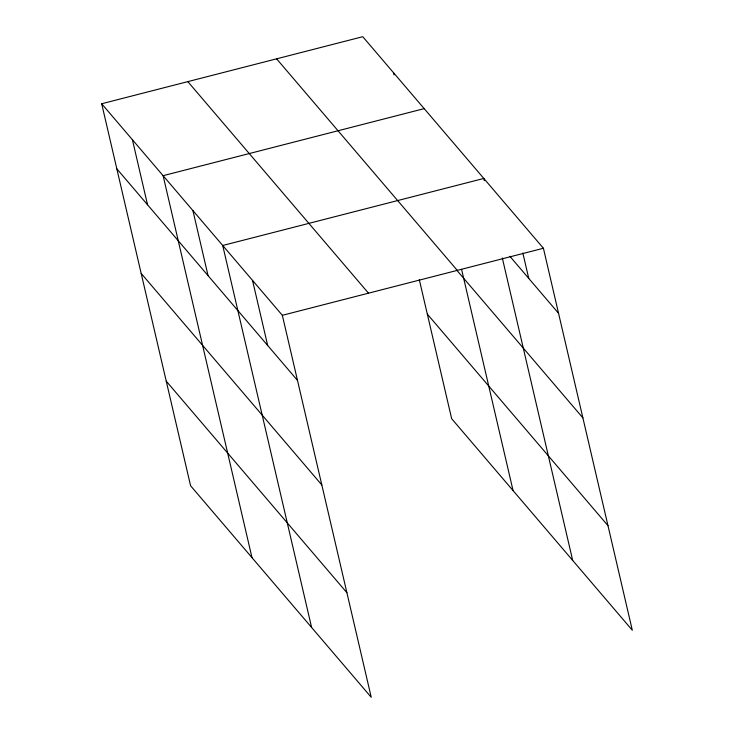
<?xml version="1.0" encoding="UTF-8"?>
<svg xmlns="http://www.w3.org/2000/svg" width="734" height="734" viewBox="0 0 734 734"><rect width="100%" height="100%" fill="white"/><g stroke="black" fill="none" stroke-linecap="round" stroke-linejoin="round"><path stroke-width="1.1" d="M101.687 103.751L282.342 315.308L371.239 697.3L190.583 485.743L101.687 103.751L362.761 36.7L543.417 248.257L632.313 630.249L451.658 418.692L419.307 279.672M424.188 108.632L163.113 175.683L252.001 557.675M282.342 315.308L543.417 248.257M509.855 256.276L558.565 313.317M276.608 58.83L457.264 270.378M456.355 269.717L582.897 417.903M427.316 314.106L607.972 525.663M187.84 81.63L368.496 293.178M116.834 168.82L297.481 380.377M141.167 273.406L321.822 484.963M166.242 381.157L346.898 592.714M522.847 253.047L528.755 278.415M484.321 180.647L483.807 178.445L222.723 245.495L311.62 627.487M502.313 257.973L572.694 560.437M461.594 269.378L513.075 490.624M393.479 72.666L393.993 74.868M252.533 280.406L267.681 345.466M192.923 210.594L208.061 275.654M132.404 139.717L147.543 204.786"/></g></svg>
